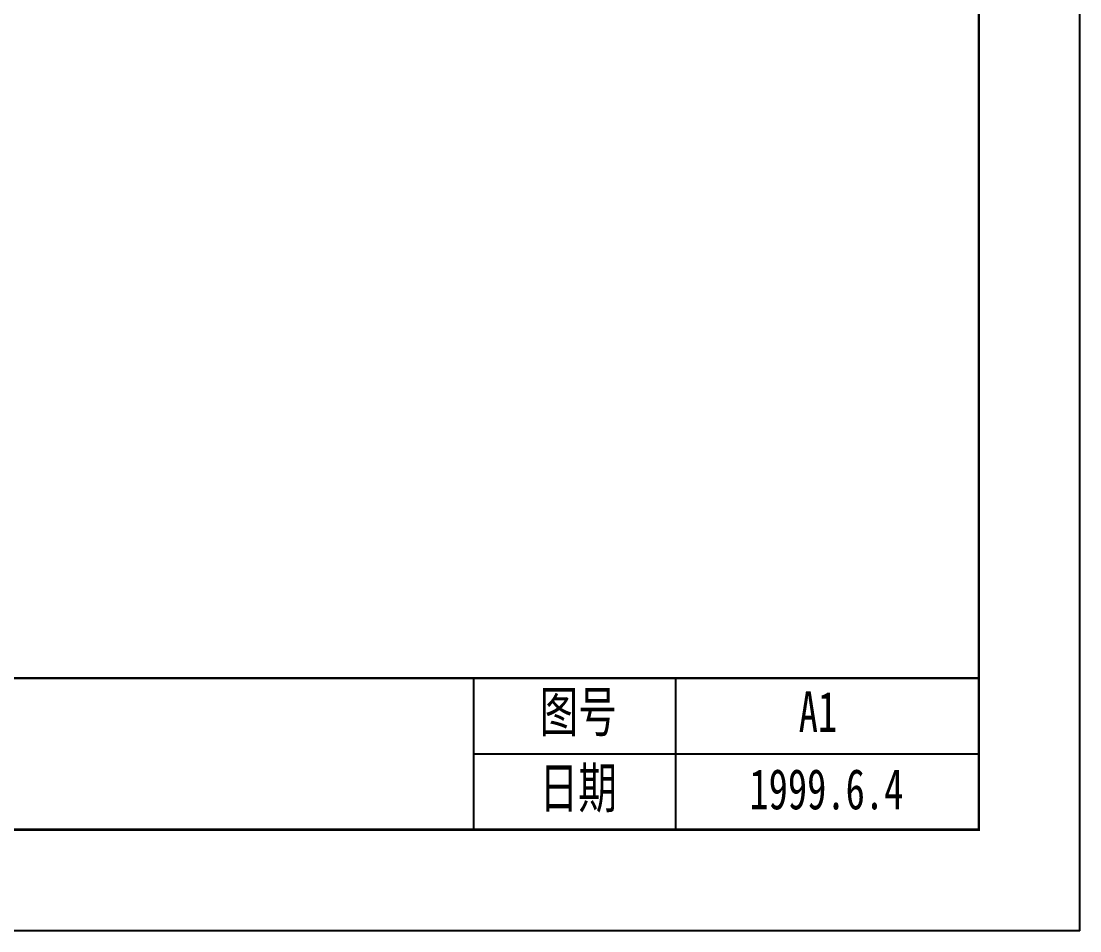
# Model space of a CAD drawing. Extents: x -1292 to 2908, y -1090 to 1828.
# Drawn here: x 1860 to 2908, y -1090 to -190 of the extents above; entities that cross this region are included whole.
import ezdxf

# ---------------------------------------------------------------- set-up
doc = ezdxf.new("R2010")
doc.units = 0
doc.header["$MEASUREMENT"] = 0
doc.layers.add('TK', color=1, linetype='CONTINUOUS')
doc.styles.get("Standard").update_dxf_attribs({"font": 'simsun.ttf'})
doc.styles.add('STYLE1', font='simsun.ttf', dxfattribs={"width": 0.7})

msp = doc.modelspace()

# ---------------------------------------------------------------- linework, layer by layer
at = {"layer": 'TK', "linetype": 'CONTINUOUS'}
for p, q in [((2907.9, -1090.1), (2907.9, 1827.7)), ((2807.9, -990.1), (2807.9, 1759.9)), ((2307.9, -990.1), (2307.9, -840.1)), ((2507.9, -990.1), (2507.9, -840.1)), ((2307.9, -915.1), (2807.9, -915.1)), ((2807.9, -990.1), (-1042.1, -990.1)), ((2907.9, -1090.1), (-1292.1, -1090.1))]:
    msp.add_line(p, q, dxfattribs=at)
at = {"layer": 'TK', "linetype": 'CONTINUOUS', "const_width": 2.5}
for points in [[(-1042.1, 1759.9), (-1042.1, -990.1), (2807.9, -990.1), (2807.9, 1759.9), (-1042.1, 1759.9)], [(-1042.1, -840.1), (2807.9, -840.1)]]:
    msp.add_lwpolyline(points, dxfattribs=at)

# ---------------------------------------------------------------- texts
at = {"layer": 'TK', "linetype": 'CONTINUOUS', "style": 'STYLE1', "width": 0.7}
for s, p in [('图号', (2373.1, -893.3)), ('日期', (2373.1, -968.6))]:
    msp.add_text(s, height=40, dxfattribs=at).set_placement(p)
at = {"layer": 'TK', "linetype": 'CONTINUOUS', "width": 0.7}
for s, p in [('A1', (2629.6, -893.3)), ('1999.6.4', (2580.8, -969.9))]:
    msp.add_text(s, height=40, dxfattribs=at).set_placement(p)

doc.saveas('drawing.dxf')
